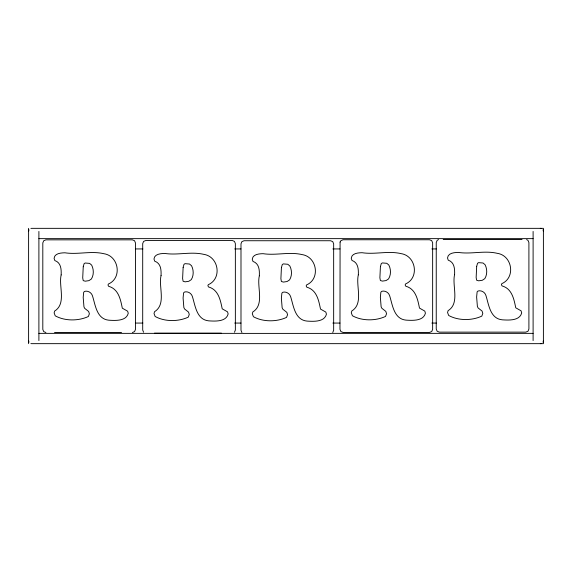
<?xml version="1.0" encoding="UTF-8"?>
<svg xmlns="http://www.w3.org/2000/svg" width="572" height="572" viewBox="0 0 572 572"><rect width="100%" height="100%" fill="white"/><g stroke="black" fill="none" stroke-linecap="round" stroke-linejoin="round"><path stroke-width="0.86" d="M234.463 332.253L235.364 330.073L235.364 243.586L234.463 241.398L232.275 240.497L145.788 240.497L143.608 241.398L142.7 243.586L142.7 330.073L143.608 332.253M332.747 332.496L333.655 330.309L333.655 243.822L332.747 241.641L330.566 240.733L244.08 240.733L241.892 241.641L240.991 243.822L240.991 330.309L241.892 332.496M438.531 239.575L437.144 240.376L436.243 242.557L436.243 329.043L437.144 331.231L439.332 332.132L525.818 332.132L527.999 331.231L528.907 329.043L528.907 242.557L527.999 240.376L526.612 239.575M132.382 332.511L134.57 331.61L135.471 329.422L135.471 242.936L134.57 240.755L132.382 239.847L45.896 239.847L43.715 240.755L42.807 242.936L42.807 329.422L43.715 331.61L45.896 332.511M38.896 238.638L533.104 238.638M443.214 239.468L522.043 239.468M135.714 248.934L142.85 248.934M234.72 248.934L240.962 248.934M332.84 248.934L339.975 248.934M431.846 248.934L436.307 248.934M135.714 323.066L142.85 323.066M234.72 323.066L240.962 323.066M332.84 323.066L339.975 323.066M431.846 323.066L436.307 323.066M54.533 332.511L121.529 332.511M154.426 333.161L221.421 333.161M38.896 333.362L243.55 333.362M244.08 333.397L330.566 333.397M331.131 333.362L533.104 333.362M533.104 231.431L533.104 340.569M38.896 231.431L38.896 340.569M28.6 228.342L28.6 343.658M543.4 340.569A3.089 3.089 0 0 1 542.985 342.113M541.112 343.55A3.089 3.089 0 0 1 540.311 343.658M30.888 343.55A3.089 3.089 0 0 0 31.689 343.658L543.4 343.658L543.4 228.342L31.689 228.342A3.089 3.089 0 0 0 30.888 228.45M29.015 342.113A3.089 3.089 0 0 1 28.6 340.569M28.6 231.431A3.089 3.089 0 0 1 29.015 229.887M540.311 228.342A3.089 3.089 0 0 1 541.112 228.45M542.985 229.887A3.089 3.089 0 0 1 543.4 231.431M61.168 274.917C58.444 286.05 66.659 303.646 54.655 311.054L54.126 312.898L55.234 315.83C64.872 321.185 78.486 321.128 88.374 316.502L89.375 313.806L88.653 311.468L84.677 308.344L83.962 306.864L83.197 297.376L83.698 292.256L84.527 291.427L86.022 291.155A6.671 6.671 0 0 1 92.428 295.703C95.381 304.876 96.596 318.997 108.787 320.198C115.301 320.613 126.29 321.285 128.257 313.277L127.635 311.197L122.322 308.179C120.52 299.456 118.59 289.053 108.587 286.279L108.001 285.02L108.387 284.041C122.458 277.906 118.797 255.834 103.811 253.696C91.019 250.686 77.842 254.79 64.901 252.795C61.004 252.881 54.562 253.26 54.075 258.351L54.798 260.532C61.061 262.677 61.383 269.212 61.168 274.917M161.061 275.568C158.337 286.701 166.552 304.297 154.547 311.697L154.018 313.542L155.126 316.473C164.765 321.836 178.378 321.771 188.267 317.153L189.268 314.45L188.545 312.119L184.57 308.994L183.855 307.507L183.09 298.026L183.591 292.9L184.42 292.077L185.914 291.799A6.671 6.671 0 0 1 192.328 296.353C195.274 305.519 196.489 319.648 208.68 320.849C215.194 321.264 226.183 321.936 228.149 313.928L227.527 311.84L222.215 308.823C220.413 300.1 218.483 289.704 208.48 286.93L207.893 285.671L208.28 284.692C222.351 278.557 218.69 256.478 203.703 254.34C190.912 251.33 177.742 255.434 164.793 253.439C160.896 253.532 154.454 253.904 153.975 258.994L154.69 261.175C160.954 263.32 161.275 269.855 161.061 275.568M259.345 275.804C256.628 286.937 264.843 304.533 252.838 311.94L252.309 313.778L253.417 316.716C263.048 322.072 276.662 322.015 286.558 317.388L287.552 314.693L286.837 312.355L282.861 309.23L282.146 307.75L281.374 298.262L281.882 293.143L282.711 292.313L284.205 292.042A6.671 6.671 0 0 1 290.612 296.589C293.565 305.763 294.773 319.884 306.971 321.085C313.485 321.5 324.474 322.172 326.44 314.164L325.818 312.083L320.499 309.066C318.704 300.343 316.774 289.94 306.771 287.165L306.184 285.907L306.563 284.928C320.642 278.793 316.981 256.721 301.995 254.576C289.203 251.573 276.026 255.677 263.084 253.682C259.18 253.768 252.745 254.147 252.259 259.238L252.981 261.418C259.245 263.563 259.566 270.098 259.345 275.804M358.337 274.839C355.612 285.971 363.828 303.568 351.823 310.968L351.294 312.812L352.402 315.744C362.04 321.106 375.654 321.042 385.542 316.423L386.543 313.721L385.821 311.39L381.846 308.265L381.131 306.778L380.366 297.297L380.866 292.17L381.703 291.348L383.19 291.069A6.671 6.671 0 0 1 389.603 295.617C392.549 304.79 393.765 318.911 405.956 320.12C412.469 320.534 423.459 321.199 425.425 313.191L424.803 311.111L419.49 308.093C417.689 299.37 415.758 288.967 405.755 286.2L405.169 284.942L405.555 283.955C419.626 277.828 415.973 255.748 400.979 253.61C388.195 250.6 375.017 254.704 362.069 252.71C358.172 252.803 351.737 253.174 351.251 258.265L351.966 260.446C358.229 262.591 358.551 269.126 358.337 274.839M454.597 274.539C451.88 285.678 460.095 303.267 448.083 310.675L447.561 312.519L448.662 315.451C458.301 320.813 471.914 320.749 481.803 316.123L482.804 313.427L482.089 311.089L478.113 307.965L477.391 306.485L476.626 297.004L477.127 291.877L477.963 291.048L479.45 290.776A6.671 6.671 0 0 1 485.864 295.324C488.817 304.497 490.025 318.618 502.223 319.82C508.73 320.241 519.719 320.906 521.693 312.898L521.071 310.818L515.751 307.8C513.949 299.077 512.026 288.674 502.023 285.9L501.429 284.649L501.816 283.662C515.894 277.534 512.233 255.455 497.24 253.317C484.455 250.307 471.278 254.411 458.336 252.416C454.433 252.509 447.998 252.881 447.511 257.972L448.226 260.153C454.49 262.298 454.819 268.833 454.597 274.539M83.24 266.731L82.718 277.892L83.219 280.616L85.257 281.195L88.896 280.645L91.384 279.014C93.958 274.91 93.829 269.369 91.656 265.115L89.611 263.385L85.149 263.02L84.105 263.663L83.24 266.731M183.133 267.374L182.611 278.535L183.112 281.267L185.149 281.839L188.789 281.295L191.277 279.658C193.851 275.554 193.722 270.013 191.556 265.758L189.504 264.028L185.042 263.663L183.998 264.314L183.133 267.374M281.424 267.617L280.895 278.771L281.403 281.503L283.433 282.082L287.072 281.531L289.568 279.901C292.135 275.797 292.013 270.256 289.84 266.001L287.787 264.271L283.326 263.906L282.289 264.55L281.424 267.617M380.416 266.645L379.887 277.806L380.387 280.537L382.425 281.109L386.064 280.566L388.552 278.929C391.126 274.825 390.998 269.283 388.831 265.029L386.779 263.299L382.318 262.934L381.274 263.585L380.416 266.645M476.676 266.352L476.147 277.513L476.648 280.237L478.685 280.816L482.325 280.273L484.813 278.635C487.387 274.531 487.265 268.99 485.092 264.736L483.04 263.006L478.578 262.641L477.534 263.284L476.676 266.352M340.083 242.056L339.975 329.336L340.883 331.524L343.064 332.425L429.551 332.425L431.738 331.524L432.639 329.336L432.639 242.85L431.738 240.669L429.551 239.761L343.064 239.761L340.883 240.669L340.083 242.056"/></g></svg>
